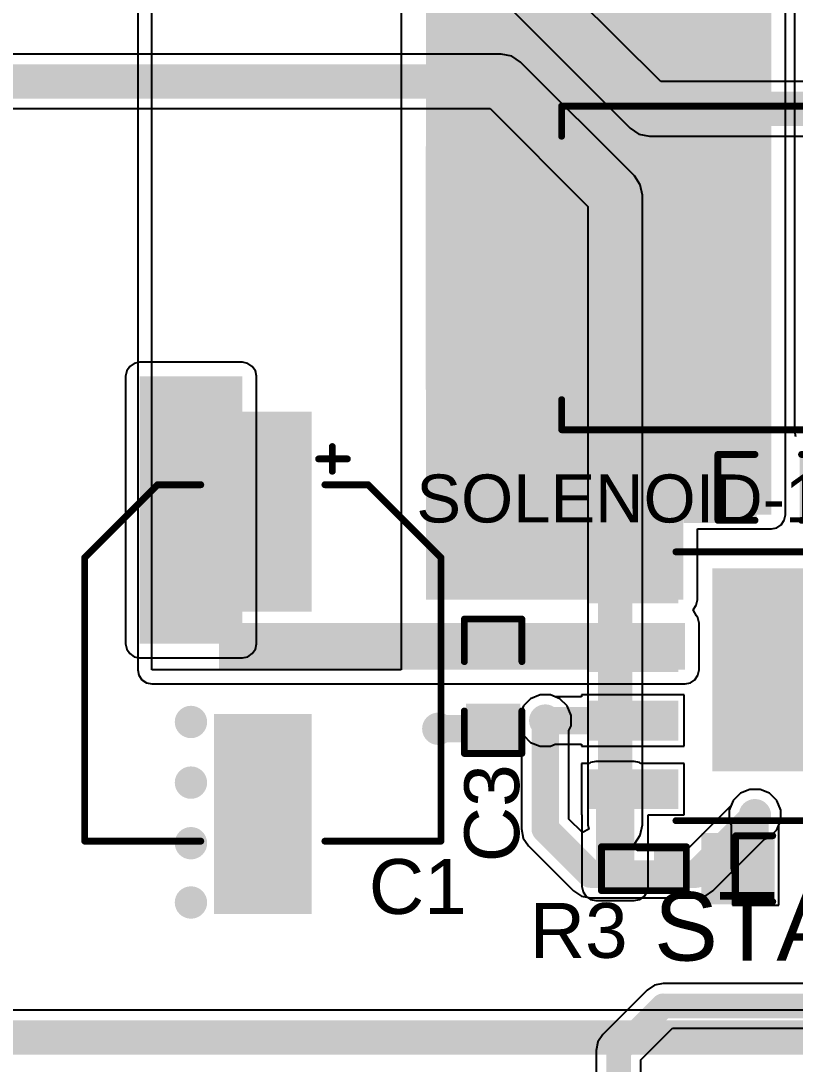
# Model space of a CAD drawing. Header units: millimetres. Extents: x 0.3 to 65.6, y 0.3 to 58.5.
# Drawn here: x 15.38 to 29.73, y 28.33 to 47.65 of the extents above; entities that cross this region are included whole.
import ezdxf

# ---------------------------------------------------------------- set-up
doc = ezdxf.new("R2010")
doc.units = ezdxf.units.MM
for name, color, linetype in [('BottomLayer', 5, 'Continuous'), ('BottomSolder', 6, 'Continuous'), ('TopLayer', 1, 'Continuous'), ('TopOverlay', 2, 'Continuous'), ('TopPaste', 8, 'Continuous'), ('TopSolder', 216, 'Continuous'), ('ViaHoleLayer', 16, 'Continuous')]:
    doc.layers.add(name, color=color, linetype=linetype)
doc.styles.add('Arial', font='', dxfattribs={"height": 0.2})
doc.styles.get('Arial').set_extended_font_data('Arial')

# ---------------------------------------------------------------- blocks, each defined once
blk = doc.blocks.new('8_SO_P____P___7')
at = {"layer": 'TopLayer'}
for points in [[(-3.475, 2.205), (-1.925, 2.205), (-1.925, 1.605), (-3.475, 1.605)], [(1.925, 2.205), (3.475, 2.205), (3.475, 1.605), (1.925, 1.605)], [(-1.144, 1.144), (1.144, 1.144), (1.144, -1.144), (-1.144, -1.144)], [(-3.475, 0.935), (-1.925, 0.935), (-1.925, 0.335), (-3.475, 0.335)], [(1.925, 0.935), (3.475, 0.935), (3.475, 0.335), (1.925, 0.335)], [(-3.475, -0.335), (-1.925, -0.335), (-1.925, -0.935), (-3.475, -0.935)], [(1.925, -0.335), (3.475, -0.335), (3.475, -0.935), (1.925, -0.935)], [(-3.475, -1.605), (-1.925, -1.605), (-1.925, -2.205), (-3.475, -2.205)], [(1.925, -1.605), (3.475, -1.605), (3.475, -2.205), (1.925, -2.205)]]:
    blk.add_hatch(color=1, dxfattribs=at).paths.add_polyline_path(points)
at = {"layer": 'TopPaste'}
for points in [[(-3.475, 2.205), (-1.925, 2.205), (-1.925, 1.605), (-3.475, 1.605)], [(1.925, 2.205), (3.475, 2.205), (3.475, 1.605), (1.925, 1.605)], [(-1.144, 1.144), (1.144, 1.144), (1.144, -1.144), (-1.144, -1.144)], [(-3.475, 0.935), (-1.925, 0.935), (-1.925, 0.335), (-3.475, 0.335)], [(1.925, 0.935), (3.475, 0.935), (3.475, 0.335), (1.925, 0.335)], [(-3.475, -0.335), (-1.925, -0.335), (-1.925, -0.935), (-3.475, -0.935)], [(1.925, -0.335), (3.475, -0.335), (3.475, -0.935), (1.925, -0.935)], [(-3.475, -1.605), (-1.925, -1.605), (-1.925, -2.205), (-3.475, -2.205)], [(1.925, -1.605), (3.475, -1.605), (3.475, -2.205), (1.925, -2.205)]]:
    blk.add_hatch(color=8, dxfattribs=at).paths.add_polyline_path(points)
at = {"layer": 'TopSolder'}
for points in [[(-3.545, 2.275), (-1.855, 2.275), (-1.855, 1.535), (-3.545, 1.535)], [(1.855, 2.275), (3.545, 2.275), (3.545, 1.535), (1.855, 1.535)], [(-1.214, 1.214), (1.214, 1.214), (1.214, -1.214), (-1.214, -1.214)], [(-3.545, 1.005), (-1.855, 1.005), (-1.855, 0.265), (-3.545, 0.265)], [(1.855, 1.005), (3.545, 1.005), (3.545, 0.265), (1.855, 0.265)], [(-3.545, -0.265), (-1.855, -0.265), (-1.855, -1.005), (-3.545, -1.005)], [(1.855, -0.265), (3.545, -0.265), (3.545, -1.005), (1.855, -1.005)], [(-3.545, -1.535), (-1.855, -1.535), (-1.855, -2.275), (-3.545, -2.275)], [(1.855, -1.535), (3.545, -1.535), (3.545, -2.275), (1.855, -2.275)]]:
    blk.add_hatch(color=216, dxfattribs=at).paths.add_polyline_path(points)
at = {"layer": 'TopOverlay', "const_width": 0.127}
for points in [[(1.902, 2.489), (-1.603, 2.489)], [(-3.636, 1.918), (-3.763, 2.045)], [(-3.763, 2.045), (-3.763, 1.791)], [(-3.636, 1.918), (-3.763, 1.791)], [(1.902, -2.489), (-1.603, -2.489)]]:
    blk.add_lwpolyline(points, dxfattribs=at)
at = {"layer": 'TopOverlay', "const_width": 0.0635}
for points in [[(-1.635, 2.489, 1), (-1.571, 2.489, 1)], [(1.87, 2.489, 1), (1.934, 2.489, 1)], [(-3.795, 2.045, 1), (-3.732, 2.045, 1)], [(-3.795, 2.045, 1), (-3.732, 2.045, 1)], [(-3.668, 1.918, 1), (-3.605, 1.918, 1)], [(-3.668, 1.918, 1), (-3.605, 1.918, 1)], [(-3.795, 1.791, 1), (-3.732, 1.791, 1)], [(-3.795, 1.791, 1), (-3.732, 1.791, 1)], [(-1.635, -2.489, 1), (-1.571, -2.489, 1)], [(1.87, -2.489, 1), (1.934, -2.489, 1)]]:
    blk.add_lwpolyline(points, format="xyb", close=True, dxfattribs=at)
blk = doc.blocks.new('R___0402_25')
at = {"layer": 'TopLayer'}
for points in [[(-0.699, -0.318), (-0.699, 0.318), (-0.241, 0.318), (-0.241, -0.318)], [(0.241, -0.318), (0.241, 0.318), (0.699, 0.318), (0.699, -0.318)]]:
    blk.add_hatch(color=1, dxfattribs=at).paths.add_polyline_path(points)
at = {"layer": 'TopPaste'}
for points in [[(-0.699, -0.318), (-0.699, 0.318), (-0.241, 0.318), (-0.241, -0.318)], [(0.241, -0.318), (0.241, 0.318), (0.699, 0.318), (0.699, -0.318)]]:
    blk.add_hatch(color=8, dxfattribs=at).paths.add_polyline_path(points)
at = {"layer": 'TopSolder'}
for points in [[(-0.754, -0.373), (-0.754, 0.373), (-0.186, 0.373), (-0.186, -0.373)], [(0.186, -0.373), (0.186, 0.373), (0.754, 0.373), (0.754, -0.373)]]:
    blk.add_hatch(color=216, dxfattribs=at).paths.add_polyline_path(points)
at = {"layer": 'TopOverlay'}
for points, const_width in [([(-0.787, 0.406), (-0.787, -0.406)], 0.127), ([(0.787, 0.406), (-0.787, 0.406)], 0.127), ([(0.787, 0.406), (0.787, -0.406)], 0.127), ([(0.787, -0.406), (-0.787, -0.406)], 0.127), ([(0.813, -0.432), (-0.813, -0.432)], 0.00323)]:
    blk.add_lwpolyline(points, dxfattribs=dict(at, const_width=const_width))
for points, const_width in [([(-0.819, 0.406, 1), (-0.756, 0.406, 1)], 0.0635), ([(-0.819, 0.406, 1), (-0.756, 0.406, 1)], 0.0635), ([(0.756, 0.406, 1), (0.819, 0.406, 1)], 0.0635), ([(0.756, 0.406, 1), (0.819, 0.406, 1)], 0.0635), ([(-0.819, -0.406, 1), (-0.756, -0.406, 1)], 0.0635), ([(-0.819, -0.406, 1), (-0.756, -0.406, 1)], 0.0635), ([(0.756, -0.406, 1), (0.819, -0.406, 1)], 0.0635), ([(0.756, -0.406, 1), (0.819, -0.406, 1)], 0.0635), ([(-0.814, -0.432, 1), (-0.812, -0.432, 1)], 0.00161), ([(0.812, -0.432, 1), (0.814, -0.432, 1)], 0.00161)]:
    blk.add_lwpolyline(points, format="xyb", close=True, dxfattribs=dict(at, const_width=const_width))
blk = doc.blocks.new('LED_0603_33')
at = {"layer": 'TopLayer'}
for points in [[(-1, 0.5), (-0.5, 0.5), (-0.5, -0.5), (-1, -0.5)], [(0.5, 0.5), (1, 0.5), (1, -0.5), (0.5, -0.5)]]:
    blk.add_hatch(color=1, dxfattribs=at).paths.add_polyline_path(points)
at = {"layer": 'TopOverlay'}
blk.add_hatch(color=2, dxfattribs=at).paths.add_polyline_path([(1.118, -0.66), (1.753, -0.66), (1.753, 0.66), (1.118, 0.66)])
at = {"layer": 'TopPaste'}
for points in [[(-1, 0.5), (-0.5, 0.5), (-0.5, -0.5), (-1, -0.5)], [(0.5, 0.5), (1, 0.5), (1, -0.5), (0.5, -0.5)]]:
    blk.add_hatch(color=8, dxfattribs=at).paths.add_polyline_path(points)
at = {"layer": 'TopSolder'}
for points in [[(-1.102, 0.602), (-0.398, 0.602), (-0.398, -0.602), (-1.102, -0.602)], [(0.398, 0.602), (1.102, 0.602), (1.102, -0.602), (0.398, -0.602)]]:
    blk.add_hatch(color=216, dxfattribs=at).paths.add_polyline_path(points)
at = {"layer": 'TopOverlay', "const_width": 0.127}
for points in [[(-1.118, 0.61), (-1.118, -0.61)], [(-0.432, 0.61), (-1.118, 0.61)], [(1.118, 0.61), (0.432, 0.61)], [(1.118, 0.61), (1.118, -0.61)], [(-0.432, -0.61), (-1.118, -0.61)], [(1.118, -0.61), (0.432, -0.61)]]:
    blk.add_lwpolyline(points, dxfattribs=at)
at = {"layer": 'TopOverlay', "const_width": 0.0635}
for points in [[(-1.149, 0.61, 1), (-1.086, 0.61, 1)], [(-1.149, 0.61, 1), (-1.086, 0.61, 1)], [(-0.464, 0.61, 1), (-0.4, 0.61, 1)], [(0.4, 0.61, 1), (0.464, 0.61, 1)], [(1.086, 0.61, 1), (1.149, 0.61, 1)], [(1.086, 0.61, 1), (1.149, 0.61, 1)], [(-1.149, -0.61, 1), (-1.086, -0.61, 1)], [(-1.149, -0.61, 1), (-1.086, -0.61, 1)], [(-0.464, -0.61, 1), (-0.4, -0.61, 1)], [(0.4, -0.61, 1), (0.464, -0.61, 1)], [(1.086, -0.61, 1), (1.149, -0.61, 1)], [(1.086, -0.61, 1), (1.149, -0.61, 1)]]:
    blk.add_lwpolyline(points, format="xyb", close=True, dxfattribs=at)
blk = doc.blocks.new('LED_0603_35')
at = {"layer": 'TopLayer'}
for points in [[(-1, 0.5), (-0.5, 0.5), (-0.5, -0.5), (-1, -0.5)], [(0.5, 0.5), (1, 0.5), (1, -0.5), (0.5, -0.5)]]:
    blk.add_hatch(color=1, dxfattribs=at).paths.add_polyline_path(points)
at = {"layer": 'TopOverlay'}
blk.add_hatch(color=2, dxfattribs=at).paths.add_polyline_path([(1.118, -0.66), (1.753, -0.66), (1.753, 0.66), (1.118, 0.66)])
at = {"layer": 'TopPaste'}
for points in [[(-1, 0.5), (-0.5, 0.5), (-0.5, -0.5), (-1, -0.5)], [(0.5, 0.5), (1, 0.5), (1, -0.5), (0.5, -0.5)]]:
    blk.add_hatch(color=8, dxfattribs=at).paths.add_polyline_path(points)
at = {"layer": 'TopSolder'}
for points in [[(-1.102, 0.602), (-0.398, 0.602), (-0.398, -0.602), (-1.102, -0.602)], [(0.398, 0.602), (1.102, 0.602), (1.102, -0.602), (0.398, -0.602)]]:
    blk.add_hatch(color=216, dxfattribs=at).paths.add_polyline_path(points)
at = {"layer": 'TopOverlay', "const_width": 0.127}
for points in [[(-0.432, 0.61), (-1.118, 0.61)], [(-1.118, 0.61), (-1.118, -0.61)], [(1.118, 0.61), (0.432, 0.61)], [(1.118, 0.61), (1.118, -0.61)], [(-0.432, -0.61), (-1.118, -0.61)], [(1.118, -0.61), (0.432, -0.61)]]:
    blk.add_lwpolyline(points, dxfattribs=at)
at = {"layer": 'TopOverlay', "const_width": 0.0635}
for points in [[(-1.149, 0.61, 1), (-1.086, 0.61, 1)], [(-1.149, 0.61, 1), (-1.086, 0.61, 1)], [(-0.464, 0.61, 1), (-0.4, 0.61, 1)], [(0.4, 0.61, 1), (0.464, 0.61, 1)], [(1.086, 0.61, 1), (1.149, 0.61, 1)], [(1.086, 0.61, 1), (1.149, 0.61, 1)], [(-1.149, -0.61, 1), (-1.086, -0.61, 1)], [(-1.149, -0.61, 1), (-1.086, -0.61, 1)], [(-0.464, -0.61, 1), (-0.4, -0.61, 1)], [(0.4, -0.61, 1), (0.464, -0.61, 1)], [(1.086, -0.61, 1), (1.149, -0.61, 1)], [(1.086, -0.61, 1), (1.149, -0.61, 1)]]:
    blk.add_lwpolyline(points, format="xyb", close=True, dxfattribs=at)
blk = doc.blocks.new('SMC_47')
at = {"layer": 'TopLayer'}
for points in [[(-6, 2.15), (-1.9, 2.15), (-1.9, -2.15), (-6, -2.15)], [(1.9, 2.15), (6, 2.15), (6, -2.15), (1.9, -2.15)]]:
    blk.add_hatch(color=1, dxfattribs=at).paths.add_polyline_path(points)
at = {"layer": 'TopOverlay'}
for points in [[(-7.239, 2.235), (-3.556, 2.235), (-3.556, 3.048), (-7.239, 3.048)], [(-7.239, -2.261), (-6.096, -2.261), (-6.096, 2.26), (-7.239, 2.26)], [(-7.239, -3.048), (-3.556, -3.048), (-3.556, -2.236), (-7.239, -2.236)]]:
    blk.add_hatch(color=2, dxfattribs=at).paths.add_polyline_path(points)
at = {"layer": 'TopPaste'}
for points in [[(-6, 2.15), (-1.9, 2.15), (-1.9, -2.15), (-6, -2.15)], [(1.9, 2.15), (6, 2.15), (6, -2.15), (1.9, -2.15)]]:
    blk.add_hatch(color=8, dxfattribs=at).paths.add_polyline_path(points)
at = {"layer": 'TopSolder'}
for points in [[(-6.102, 2.252), (-1.798, 2.252), (-1.798, -2.252), (-6.102, -2.252)], [(1.798, 2.252), (6.102, 2.252), (6.102, -2.252), (1.798, -2.252)]]:
    blk.add_hatch(color=216, dxfattribs=at).paths.add_polyline_path(points)
at = {"layer": 'TopOverlay', "const_width": 0.127}
for points in [[(3.581, 2.997), (-3.556, 2.997)], [(-3.556, 2.997), (-3.556, 2.438)], [(3.581, 2.997), (3.581, 2.438)], [(-3.556, -2.438), (-3.556, -2.997)], [(3.581, -2.438), (3.581, -2.997)], [(3.581, -2.997), (-3.556, -2.997)]]:
    blk.add_lwpolyline(points, dxfattribs=at)
at = {"layer": 'TopOverlay', "const_width": 0.0635}
for points in [[(-3.588, 2.997, 1), (-3.524, 2.997, 1)], [(-3.588, 2.997, 1), (-3.524, 2.997, 1)], [(3.55, 2.997, 1), (3.613, 2.997, 1)], [(3.55, 2.997, 1), (3.613, 2.997, 1)], [(-3.588, 2.438, 1), (-3.524, 2.438, 1)], [(3.55, 2.438, 1), (3.613, 2.438, 1)], [(-3.588, -2.438, 1), (-3.524, -2.438, 1)], [(3.55, -2.438, 1), (3.613, -2.438, 1)], [(-3.588, -2.997, 1), (-3.524, -2.997, 1)], [(-3.588, -2.997, 1), (-3.524, -2.997, 1)], [(3.55, -2.997, 1), (3.613, -2.997, 1)], [(3.55, -2.997, 1), (3.613, -2.997, 1)]]:
    blk.add_lwpolyline(points, format="xyb", close=True, dxfattribs=at)
blk = doc.blocks.new('C___0603_59')
at = {"layer": 'TopLayer'}
for points in [[(-0.381, 0.445), (-0.381, -0.445), (-1.143, -0.445), (-1.143, 0.445)], [(1.143, 0.445), (1.143, -0.445), (0.381, -0.445), (0.381, 0.445)]]:
    blk.add_hatch(color=1, dxfattribs=at).paths.add_polyline_path(points)
at = {"layer": 'TopPaste'}
for points in [[(-0.381, 0.445), (-0.381, -0.445), (-1.143, -0.445), (-1.143, 0.445)], [(1.143, 0.445), (1.143, -0.445), (0.381, -0.445), (0.381, 0.445)]]:
    blk.add_hatch(color=8, dxfattribs=at).paths.add_polyline_path(points)
at = {"layer": 'TopSolder'}
for points in [[(-0.321, 0.504), (-0.321, -0.504), (-1.203, -0.504), (-1.203, 0.504)], [(1.203, 0.504), (1.203, -0.504), (0.321, -0.504), (0.321, 0.504)]]:
    blk.add_hatch(color=216, dxfattribs=at).paths.add_polyline_path(points)
at = {"layer": 'TopOverlay', "const_width": 0.127}
for points in [[(-1.245, 0.533), (-1.245, -0.533)], [(-1.245, 0.533), (-0.457, 0.533)], [(0.457, 0.533), (1.245, 0.533)], [(1.245, 0.533), (1.245, -0.533)], [(-1.245, -0.533), (-0.457, -0.533)], [(0.457, -0.533), (1.245, -0.533)]]:
    blk.add_lwpolyline(points, dxfattribs=at)
at = {"layer": 'TopOverlay', "const_width": 0.0635}
for points in [[(-1.276, 0.533, 1), (-1.213, 0.533, 1)], [(-1.276, 0.533, 1), (-1.213, 0.533, 1)], [(-0.489, 0.533, 1), (-0.425, 0.533, 1)], [(0.425, 0.533, 1), (0.489, 0.533, 1)], [(1.213, 0.533, 1), (1.276, 0.533, 1)], [(1.213, 0.533, 1), (1.276, 0.533, 1)], [(-1.276, -0.533, 1), (-1.213, -0.533, 1)], [(-1.276, -0.533, 1), (-1.213, -0.533, 1)], [(-0.489, -0.533, 1), (-0.425, -0.533, 1)], [(0.425, -0.533, 1), (0.489, -0.533, 1)], [(1.213, -0.533, 1), (1.276, -0.533, 1)], [(1.213, -0.533, 1), (1.276, -0.533, 1)]]:
    blk.add_lwpolyline(points, format="xyb", close=True, dxfattribs=at)
blk = doc.blocks.new('50SVPF10M_61')
at = {"layer": 'TopLayer'}
for points in [[(-4.55, 0.8), (-1.05, 0.8), (-1.05, -0.8), (-4.55, -0.8)], [(1.05, 0.8), (4.55, 0.8), (4.55, -0.8), (1.05, -0.8)]]:
    blk.add_hatch(color=1, dxfattribs=at).paths.add_polyline_path(points)
at = {"layer": 'TopPaste'}
for points in [[(-4.55, 0.8), (-1.05, 0.8), (-1.05, -0.8), (-4.55, -0.8)], [(1.05, 0.8), (4.55, 0.8), (4.55, -0.8), (1.05, -0.8)]]:
    blk.add_hatch(color=8, dxfattribs=at).paths.add_polyline_path(points)
at = {"layer": 'TopSolder'}
for points in [[(-4.652, 0.902), (-0.948, 0.902), (-0.948, -0.902), (-4.652, -0.902)], [(0.948, 0.902), (4.652, 0.902), (4.652, -0.902), (0.948, -0.902)]]:
    blk.add_hatch(color=216, dxfattribs=at).paths.add_polyline_path(points)
at = {"layer": 'TopOverlay', "const_width": 0.127}
for points in [[(-3.3, 1.95), (-1.95, 3.3)], [(3.3, 3.3), (-1.95, 3.3)], [(3.3, 1.15), (3.3, 3.3)], [(-3.3, 1.15), (-3.3, 1.95)], [(-3.779, 1.033), (-3.779, 1.567)], [(-3.55, 1.287), (-4.007, 1.287)], [(-3.3, -1.95), (-3.3, -1.15)], [(3.3, -3.3), (3.3, -1.15)], [(-1.95, -3.3), (-3.3, -1.95)], [(3.3, -3.3), (-1.95, -3.3)]]:
    blk.add_lwpolyline(points, dxfattribs=at)
at = {"layer": 'TopOverlay', "const_width": 0.0635}
for points in [[(-1.982, 3.3, 1), (-1.918, 3.3, 1)], [(-1.982, 3.3, 1), (-1.918, 3.3, 1)], [(3.268, 3.3, 1), (3.332, 3.3, 1)], [(3.268, 3.3, 1), (3.332, 3.3, 1)], [(-3.332, 1.95, 1), (-3.268, 1.95, 1)], [(-3.332, 1.95, 1), (-3.268, 1.95, 1)], [(-3.81, 1.567, 1), (-3.747, 1.567, 1)], [(-4.039, 1.287, 1), (-3.975, 1.287, 1)], [(-3.582, 1.287, 1), (-3.518, 1.287, 1)], [(-3.332, 1.15, 1), (-3.268, 1.15, 1)], [(3.268, 1.15, 1), (3.332, 1.15, 1)], [(-3.81, 1.033, 1), (-3.747, 1.033, 1)], [(-3.332, -1.15, 1), (-3.268, -1.15, 1)], [(3.268, -1.15, 1), (3.332, -1.15, 1)], [(-3.332, -1.95, 1), (-3.268, -1.95, 1)], [(-3.332, -1.95, 1), (-3.268, -1.95, 1)], [(-1.982, -3.3, 1), (-1.918, -3.3, 1)], [(-1.982, -3.3, 1), (-1.918, -3.3, 1)], [(3.268, -3.3, 1), (3.332, -3.3, 1)], [(3.268, -3.3, 1), (3.332, -3.3, 1)]]:
    blk.add_lwpolyline(points, format="xyb", close=True, dxfattribs=at)

msp = doc.modelspace()

# ---------------------------------------------------------------- hatches: boundary and pattern name
at = {"layer": 'BottomLayer'}
msp.add_hatch(color=5, dxfattribs=at).paths.add_polyline_path([(19.484, 36.118), (19.484, 41.071), (17.579, 41.071), (17.579, 36.118)])
h = msp.add_hatch(color=5, dxfattribs=at)
edge = h.paths.add_edge_path()
edge.add_arc((18.531, 40.27), 0.3, 0, 360)
h = msp.add_hatch(color=5, dxfattribs=at)
edge = h.paths.add_edge_path()
edge.add_arc((18.531, 39.147), 0.3, 0, 360)
h = msp.add_hatch(color=5, dxfattribs=at)
edge = h.paths.add_edge_path()
edge.add_arc((18.531, 38.025), 0.3, 0, 360)
h = msp.add_hatch(color=5, dxfattribs=at)
edge = h.paths.add_edge_path()
edge.add_arc((18.531, 36.927), 0.3, 0, 360)
h = msp.add_hatch(color=5, dxfattribs=at)
edge = h.paths.add_edge_path()
edge.add_arc((28.753, 36.398), 0.3, 0, 360)
h = msp.add_hatch(color=5, dxfattribs=at)
edge = h.paths.add_edge_path()
edge.add_arc((29.419, 35.331), 0.3, 0, 360)
h = msp.add_hatch(color=5, dxfattribs=at)
edge = h.paths.add_edge_path()
edge.add_arc((18.531, 34.67), 0.3, 0, 360)
h = msp.add_hatch(color=5, dxfattribs=at)
edge = h.paths.add_edge_path()
edge.add_arc((25.095, 34.696), 0.3, 0, 360)
h = msp.add_hatch(color=5, dxfattribs=at)
edge = h.paths.add_edge_path()
edge.add_arc((23.114, 34.544), 0.3, 0, 360)
h = msp.add_hatch(color=5, dxfattribs=at)
edge = h.paths.add_edge_path()
edge.add_arc((28.753, 34.265), 0.3, 0, 360)
h = msp.add_hatch(color=5, dxfattribs=at)
edge = h.paths.add_edge_path()
edge.add_arc((18.531, 33.547), 0.3, 0, 360)
h = msp.add_hatch(color=5, dxfattribs=at)
edge = h.paths.add_edge_path()
edge.add_arc((28.981, 32.944), 0.3, 0, 360)
h = msp.add_hatch(color=5, dxfattribs=at)
edge = h.paths.add_edge_path()
edge.add_arc((26.391, 32.766), 0.3, 0, 360)
h = msp.add_hatch(color=5, dxfattribs=at)
edge = h.paths.add_edge_path()
edge.add_arc((18.531, 32.425), 0.3, 0, 360)
h = msp.add_hatch(color=5, dxfattribs=at)
edge = h.paths.add_edge_path()
edge.add_arc((18.531, 31.327), 0.3, 0, 360)
at = {"layer": 'BottomSolder'}
h = msp.add_hatch(color=6, dxfattribs=at)
edge = h.paths.add_edge_path()
edge.add_arc((18.531, 40.27), 0.15, 0, 360)
h = msp.add_hatch(color=6, dxfattribs=at)
edge = h.paths.add_edge_path()
edge.add_arc((18.531, 39.147), 0.15, 0, 360)
h = msp.add_hatch(color=6, dxfattribs=at)
edge = h.paths.add_edge_path()
edge.add_arc((18.531, 38.025), 0.15, 0, 360)
h = msp.add_hatch(color=6, dxfattribs=at)
edge = h.paths.add_edge_path()
edge.add_arc((18.531, 36.927), 0.15, 0, 360)
h = msp.add_hatch(color=6, dxfattribs=at)
edge = h.paths.add_edge_path()
edge.add_arc((28.753, 36.398), 0.15, 0, 360)
h = msp.add_hatch(color=6, dxfattribs=at)
edge = h.paths.add_edge_path()
edge.add_arc((29.419, 35.331), 0.15, 0, 360)
h = msp.add_hatch(color=6, dxfattribs=at)
edge = h.paths.add_edge_path()
edge.add_arc((18.531, 34.67), 0.15, 0, 360)
h = msp.add_hatch(color=6, dxfattribs=at)
edge = h.paths.add_edge_path()
edge.add_arc((25.095, 34.696), 0.15, 0, 360)
h = msp.add_hatch(color=6, dxfattribs=at)
edge = h.paths.add_edge_path()
edge.add_arc((23.114, 34.544), 0.15, 0, 360)
h = msp.add_hatch(color=6, dxfattribs=at)
edge = h.paths.add_edge_path()
edge.add_arc((28.753, 34.265), 0.15, 0, 360)
h = msp.add_hatch(color=6, dxfattribs=at)
edge = h.paths.add_edge_path()
edge.add_arc((18.531, 33.547), 0.15, 0, 360)
h = msp.add_hatch(color=6, dxfattribs=at)
edge = h.paths.add_edge_path()
edge.add_arc((28.981, 32.944), 0.15, 0, 360)
h = msp.add_hatch(color=6, dxfattribs=at)
edge = h.paths.add_edge_path()
edge.add_arc((26.391, 32.766), 0.15, 0, 360)
h = msp.add_hatch(color=6, dxfattribs=at)
edge = h.paths.add_edge_path()
edge.add_arc((18.531, 32.425), 0.15, 0, 360)
h = msp.add_hatch(color=6, dxfattribs=at)
edge = h.paths.add_edge_path()
edge.add_arc((18.531, 31.327), 0.15, 0, 360)
at = {"layer": 'TopLayer'}
for points in [[(22.885, 54.915), (22.885, 38.506), (29.286, 38.506), (29.286, 54.915)], [(27.655, 38.837), (22.885, 38.837), (22.885, 36.932), (27.655, 36.932)], [(28.194, 33.757), (30.683, 33.757), (30.683, 37.516), (28.194, 37.516)], [(19.05, 35.636), (27.686, 35.636), (27.686, 36.5), (19.05, 36.5)], [(26.746, 33.68), (26.035, 33.68), (26.035, 31.623), (26.746, 31.623)]]:
    msp.add_hatch(color=1, dxfattribs=at).paths.add_polyline_path(points)
h = msp.add_hatch(color=1, dxfattribs=at)
edge = h.paths.add_edge_path()
edge.add_arc((18.531, 40.27), 0.3, 0, 360)
h = msp.add_hatch(color=1, dxfattribs=at)
edge = h.paths.add_edge_path()
edge.add_arc((18.531, 39.147), 0.3, 0, 360)
h = msp.add_hatch(color=1, dxfattribs=at)
edge = h.paths.add_edge_path()
edge.add_arc((18.531, 38.025), 0.3, 0, 360)
h = msp.add_hatch(color=1, dxfattribs=at)
edge = h.paths.add_edge_path()
edge.add_arc((18.531, 36.927), 0.3, 0, 360)
h = msp.add_hatch(color=1, dxfattribs=at)
edge = h.paths.add_edge_path()
edge.add_arc((28.753, 36.398), 0.3, 0, 360)
h = msp.add_hatch(color=1, dxfattribs=at)
edge = h.paths.add_edge_path()
edge.add_arc((29.419, 35.331), 0.3, 0, 360)
h = msp.add_hatch(color=1, dxfattribs=at)
edge = h.paths.add_edge_path()
edge.add_arc((18.531, 34.67), 0.3, 0, 360)
h = msp.add_hatch(color=1, dxfattribs=at)
edge = h.paths.add_edge_path()
edge.add_arc((25.095, 34.696), 0.3, 0, 360)
h = msp.add_hatch(color=1, dxfattribs=at)
edge = h.paths.add_edge_path()
edge.add_arc((23.114, 34.544), 0.3, 0, 360)
h = msp.add_hatch(color=1, dxfattribs=at)
edge = h.paths.add_edge_path()
edge.add_arc((28.753, 34.265), 0.3, 0, 360)
h = msp.add_hatch(color=1, dxfattribs=at)
edge = h.paths.add_edge_path()
edge.add_arc((18.531, 33.547), 0.3, 0, 360)
h = msp.add_hatch(color=1, dxfattribs=at)
edge = h.paths.add_edge_path()
edge.add_arc((28.981, 32.944), 0.3, 0, 360)
h = msp.add_hatch(color=1, dxfattribs=at)
edge = h.paths.add_edge_path()
edge.add_arc((26.391, 32.766), 0.3, 0, 360)
h = msp.add_hatch(color=1, dxfattribs=at)
edge = h.paths.add_edge_path()
edge.add_arc((18.531, 32.425), 0.3, 0, 360)
h = msp.add_hatch(color=1, dxfattribs=at)
edge = h.paths.add_edge_path()
edge.add_arc((18.531, 31.327), 0.3, 0, 360)
at = {"layer": 'TopSolder'}
h = msp.add_hatch(color=216, dxfattribs=at)
edge = h.paths.add_edge_path()
edge.add_arc((18.531, 40.27), 0.15, 0, 360)
h = msp.add_hatch(color=216, dxfattribs=at)
edge = h.paths.add_edge_path()
edge.add_arc((18.531, 39.147), 0.15, 0, 360)
h = msp.add_hatch(color=216, dxfattribs=at)
edge = h.paths.add_edge_path()
edge.add_arc((18.531, 38.025), 0.15, 0, 360)
h = msp.add_hatch(color=216, dxfattribs=at)
edge = h.paths.add_edge_path()
edge.add_arc((18.531, 36.927), 0.15, 0, 360)
h = msp.add_hatch(color=216, dxfattribs=at)
edge = h.paths.add_edge_path()
edge.add_arc((28.753, 36.398), 0.15, 0, 360)
h = msp.add_hatch(color=216, dxfattribs=at)
edge = h.paths.add_edge_path()
edge.add_arc((29.419, 35.331), 0.15, 0, 360)
h = msp.add_hatch(color=216, dxfattribs=at)
edge = h.paths.add_edge_path()
edge.add_arc((18.531, 34.67), 0.15, 0, 360)
h = msp.add_hatch(color=216, dxfattribs=at)
edge = h.paths.add_edge_path()
edge.add_arc((25.095, 34.696), 0.15, 0, 360)
h = msp.add_hatch(color=216, dxfattribs=at)
edge = h.paths.add_edge_path()
edge.add_arc((23.114, 34.544), 0.15, 0, 360)
h = msp.add_hatch(color=216, dxfattribs=at)
edge = h.paths.add_edge_path()
edge.add_arc((28.753, 34.265), 0.15, 0, 360)
h = msp.add_hatch(color=216, dxfattribs=at)
edge = h.paths.add_edge_path()
edge.add_arc((18.531, 33.547), 0.15, 0, 360)
h = msp.add_hatch(color=216, dxfattribs=at)
edge = h.paths.add_edge_path()
edge.add_arc((28.981, 32.944), 0.15, 0, 360)
h = msp.add_hatch(color=216, dxfattribs=at)
edge = h.paths.add_edge_path()
edge.add_arc((26.391, 32.766), 0.15, 0, 360)
h = msp.add_hatch(color=216, dxfattribs=at)
edge = h.paths.add_edge_path()
edge.add_arc((18.531, 32.425), 0.15, 0, 360)
h = msp.add_hatch(color=216, dxfattribs=at)
edge = h.paths.add_edge_path()
edge.add_arc((18.531, 31.327), 0.15, 0, 360)
at = {"layer": 'ViaHoleLayer'}
h = msp.add_hatch(color=16, dxfattribs=at)
edge = h.paths.add_edge_path()
edge.add_arc((18.531, 40.27), 0.15, 0, 360)
h = msp.add_hatch(color=16, dxfattribs=at)
edge = h.paths.add_edge_path()
edge.add_arc((18.531, 39.147), 0.15, 0, 360)
h = msp.add_hatch(color=16, dxfattribs=at)
edge = h.paths.add_edge_path()
edge.add_arc((18.531, 38.025), 0.15, 0, 360)
h = msp.add_hatch(color=16, dxfattribs=at)
edge = h.paths.add_edge_path()
edge.add_arc((18.531, 36.927), 0.15, 0, 360)
h = msp.add_hatch(color=16, dxfattribs=at)
edge = h.paths.add_edge_path()
edge.add_arc((28.753, 36.398), 0.15, 0, 360)
h = msp.add_hatch(color=16, dxfattribs=at)
edge = h.paths.add_edge_path()
edge.add_arc((29.419, 35.331), 0.15, 0, 360)
h = msp.add_hatch(color=16, dxfattribs=at)
edge = h.paths.add_edge_path()
edge.add_arc((18.531, 34.67), 0.15, 0, 360)
h = msp.add_hatch(color=16, dxfattribs=at)
edge = h.paths.add_edge_path()
edge.add_arc((25.095, 34.696), 0.15, 0, 360)
h = msp.add_hatch(color=16, dxfattribs=at)
edge = h.paths.add_edge_path()
edge.add_arc((23.114, 34.544), 0.15, 0, 360)
h = msp.add_hatch(color=16, dxfattribs=at)
edge = h.paths.add_edge_path()
edge.add_arc((28.753, 34.265), 0.15, 0, 360)
h = msp.add_hatch(color=16, dxfattribs=at)
edge = h.paths.add_edge_path()
edge.add_arc((18.531, 33.547), 0.15, 0, 360)
h = msp.add_hatch(color=16, dxfattribs=at)
edge = h.paths.add_edge_path()
edge.add_arc((28.981, 32.944), 0.15, 0, 360)
h = msp.add_hatch(color=16, dxfattribs=at)
edge = h.paths.add_edge_path()
edge.add_arc((26.391, 32.766), 0.15, 0, 360)
h = msp.add_hatch(color=16, dxfattribs=at)
edge = h.paths.add_edge_path()
edge.add_arc((18.531, 32.425), 0.15, 0, 360)
h = msp.add_hatch(color=16, dxfattribs=at)
edge = h.paths.add_edge_path()
edge.add_arc((18.531, 31.327), 0.15, 0, 360)

# ---------------------------------------------------------------- linework, layer by layer
at = {"layer": 'BottomLayer'}
for p, q in [((27.235, 46.53), (24.589, 49.176)), ((24.022, 48.314), (26.669, 45.668)), ((24.282, 47.038), (3.902, 47.038)), ((24.476, 46.999), (24.282, 47.038)), ((24.639, 46.89), (24.476, 46.999)), ((26.748, 44.782), (24.639, 46.89)), ((43.663, 46.53), (27.235, 46.53)), ((3.902, 46.028), (24.073, 46.028)), ((24.073, 46.028), (25.886, 44.215)), ((26.669, 45.668), (26.832, 45.558)), ((26.832, 45.558), (27.026, 45.52)), ((27.026, 45.52), (43.453, 45.52)), ((26.857, 44.618), (26.748, 44.782)), ((26.896, 44.425), (26.857, 44.618)), ((26.896, 32.766), (26.896, 44.425)), ((25.886, 44.215), (25.886, 32.766)), ((17.34, 41.17), (17.32, 41.071)), ((17.396, 41.254), (17.34, 41.17)), ((17.48, 41.31), (17.396, 41.254)), ((17.579, 41.33), (17.48, 41.31)), ((19.484, 41.33), (17.579, 41.33)), ((19.584, 41.31), (19.484, 41.33)), ((19.668, 41.254), (19.584, 41.31)), ((19.724, 41.17), (19.668, 41.254)), ((19.743, 41.071), (19.724, 41.17)), ((17.32, 41.071), (17.32, 36.118)), ((19.743, 36.118), (19.743, 41.071)), ((17.32, 36.118), (17.34, 36.019)), ((17.34, 36.019), (17.396, 35.935)), ((19.668, 35.935), (19.724, 36.019)), ((19.724, 36.019), (19.743, 36.118)), ((17.396, 35.935), (17.48, 35.878)), ((17.48, 35.878), (17.579, 35.859)), ((17.579, 35.859), (19.484, 35.859)), ((19.484, 35.859), (19.584, 35.878)), ((19.584, 35.878), (19.668, 35.935)), ((25, 35.174), (24.825, 35.101)), ((25.19, 35.174), (25, 35.174)), ((25.366, 35.101), (25.19, 35.174)), ((24.825, 35.101), (24.69, 34.967)), ((25.5, 34.967), (25.366, 35.101)), ((24.69, 34.967), (24.617, 34.791)), ((24.617, 34.791), (24.617, 34.601)), ((25.573, 34.791), (25.5, 34.967)), ((25.573, 34.601), (25.573, 34.791)), ((24.617, 34.601), (24.655, 34.511)), ((25.535, 34.511), (25.573, 34.601)), ((24.655, 34.511), (24.655, 32.69)), ((25.535, 32.872), (25.535, 34.511)), ((28.711, 33.349), (28.576, 33.214)), ((28.886, 33.422), (28.711, 33.349)), ((29.076, 33.422), (28.886, 33.422)), ((29.252, 33.349), (29.076, 33.422)), ((29.386, 33.214), (29.252, 33.349)), ((28.539, 33.124), (27.707, 32.292)), ((28.576, 33.214), (28.539, 33.124)), ((29.459, 33.039), (29.386, 33.214)), ((29.459, 32.849), (29.459, 33.039)), ((25.785, 32.623), (25.535, 32.872)), ((29.386, 32.673), (29.459, 32.849)), ((24.655, 32.69), (24.688, 32.521)), ((25.902, 32.686), (25.785, 32.623)), ((25.886, 32.766), (25.902, 32.686)), ((26.857, 32.573), (26.896, 32.766)), ((29.252, 32.539), (29.386, 32.673)), ((24.688, 32.521), (24.784, 32.379)), ((26.754, 32.419), (26.857, 32.573)), ((28.201, 31.54), (29.161, 32.501)), ((29.161, 32.501), (29.252, 32.539)), ((24.784, 32.379), (25.622, 31.54)), ((26.766, 32.369), (26.754, 32.419)), ((26.801, 32.292), (26.766, 32.369)), ((27.707, 32.292), (26.801, 32.292)), ((25.622, 31.54), (25.765, 31.445)), ((28.058, 31.445), (28.201, 31.54)), ((25.765, 31.445), (25.933, 31.411)), ((25.933, 31.411), (27.889, 31.411)), ((27.889, 31.411), (28.058, 31.445)), ((51.333, 29.334), (8.693, 29.334))]:
    msp.add_line(p, q, dxfattribs=at)
for points, const_width in [([(24.232, 48.819), (27.026, 46.025)], 0.635), ([(2.774, 46.533), (24.282, 46.533)], 0.635), ([(24.282, 46.533), (26.391, 44.425)], 0.635), ([(27.026, 46.025), (43.663, 46.025)], 0.635), ([(26.391, 32.766), (26.391, 44.425)], 0.635), ([(25.095, 32.69), (25.095, 34.696)], 0.508), ([(27.889, 31.852), (28.981, 32.944)], 0.508), ([(25.095, 32.69), (25.933, 31.852)], 0.508), ([(25.933, 31.852), (27.889, 31.852)], 0.508), ([(8.484, 28.829), (51.333, 28.829)], 0.635)]:
    msp.add_lwpolyline(points, dxfattribs=dict(at, const_width=const_width))
for points, const_width in [([(24.124, 46.533, 1), (24.441, 46.533, 1)], 0.318), ([(24.124, 46.533, 1), (24.441, 46.533, 1)], 0.318), ([(26.867, 46.025, 1), (27.184, 46.025, 1)], 0.318), ([(26.867, 46.025, 1), (27.184, 46.025, 1)], 0.318), ([(26.232, 44.425, 1), (26.549, 44.425, 1)], 0.318), ([(26.232, 44.425, 1), (26.549, 44.425, 1)], 0.318), ([(24.968, 34.696, 1), (25.222, 34.696, 1)], 0.254), ([(26.232, 32.766, 1), (26.549, 32.766, 1)], 0.318), ([(28.854, 32.944, 1), (29.108, 32.944, 1)], 0.254), ([(24.968, 32.69, 1), (25.222, 32.69, 1)], 0.254), ([(24.968, 32.69, 1), (25.222, 32.69, 1)], 0.254), ([(25.806, 31.852, 1), (26.06, 31.852, 1)], 0.254), ([(25.806, 31.852, 1), (26.06, 31.852, 1)], 0.254), ([(27.762, 31.852, 1), (28.016, 31.852, 1)], 0.254), ([(27.762, 31.852, 1), (28.016, 31.852, 1)], 0.254)]:
    msp.add_lwpolyline(points, format="xyb", close=True, dxfattribs=dict(at, const_width=const_width))
at = {"layer": 'TopLayer'}
for p, q in [((17.805, 35.636), (17.805, 57.379)), ((17.546, 55.309), (17.546, 35.636)), ((22.428, 52.451), (22.428, 35.636)), ((29.545, 38.506), (29.545, 52.192)), ((29.713, 52.192), (29.713, 40.056)), ((29.713, 40.056), (29.733, 39.957)), ((29.525, 38.407), (29.545, 38.506)), ((29.286, 38.247), (29.385, 38.267)), ((29.385, 38.267), (29.469, 38.323)), ((29.469, 38.323), (29.525, 38.407)), ((27.914, 36.932), (27.914, 38.247)), ((27.914, 38.247), (29.286, 38.247)), ((27.894, 36.833), (27.914, 36.932)), ((27.838, 36.748), (27.894, 36.833)), ((27.9, 36.637), (27.838, 36.748)), ((27.925, 36.599), (27.9, 36.637)), ((27.945, 36.5), (27.925, 36.599)), ((27.945, 35.636), (27.945, 36.5)), ((17.546, 35.636), (17.566, 35.537)), ((22.428, 35.636), (17.805, 35.636)), ((27.925, 35.537), (27.945, 35.636)), ((17.566, 35.537), (17.622, 35.453)), ((17.622, 35.453), (17.706, 35.397)), ((17.706, 35.397), (17.805, 35.377)), ((17.805, 35.377), (27.686, 35.377)), ((27.686, 35.377), (27.785, 35.397)), ((27.785, 35.397), (27.869, 35.453)), ((27.869, 35.453), (27.925, 35.537)), ((25, 35.174), (24.825, 35.101)), ((25.19, 35.174), (25, 35.174)), ((25.281, 35.137), (25.19, 35.174)), ((27.672, 35.174), (25.766, 35.174)), ((25.766, 35.174), (25.766, 35.137)), ((27.672, 34.219), (27.672, 35.174)), ((24.825, 35.101), (24.69, 34.967)), ((25.766, 35.137), (25.281, 35.137)), ((24.69, 34.967), (24.617, 34.791)), ((24.617, 34.791), (24.617, 34.601)), ((24.617, 34.601), (24.69, 34.426)), ((24.69, 34.426), (24.825, 34.291)), ((24.825, 34.291), (25, 34.219)), ((25, 34.219), (25.19, 34.219)), ((25.19, 34.219), (25.281, 34.256)), ((25.281, 34.256), (25.766, 34.256)), ((25.766, 34.256), (25.766, 34.219)), ((25.766, 34.219), (27.672, 34.219)), ((25.913, 33.904), (25.766, 33.904)), ((25.766, 33.904), (25.766, 32.949)), ((25.936, 33.92), (25.913, 33.904)), ((26.035, 33.939), (25.936, 33.92)), ((26.746, 33.939), (26.035, 33.939)), ((26.845, 33.92), (26.746, 33.939)), ((26.868, 33.904), (26.845, 33.92)), ((27.672, 33.904), (26.868, 33.904)), ((27.672, 32.949), (27.672, 33.904)), ((28.711, 33.349), (28.576, 33.214)), ((28.886, 33.422), (28.711, 33.349)), ((29.076, 33.422), (28.886, 33.422)), ((29.252, 33.349), (29.076, 33.422)), ((29.386, 33.214), (29.252, 33.349)), ((28.576, 33.214), (28.504, 33.039)), ((28.504, 33.039), (28.504, 32.849)), ((29.459, 33.039), (29.386, 33.214)), ((29.459, 32.849), (29.459, 33.039)), ((25.766, 32.949), (25.776, 32.949)), ((25.776, 32.949), (25.776, 31.623)), ((27.005, 31.623), (27.005, 32.949)), ((27.005, 32.949), (27.672, 32.949)), ((28.504, 32.849), (28.541, 32.758)), ((29.422, 32.758), (29.459, 32.849)), ((28.541, 32.758), (28.541, 31.967)), ((29.422, 31.967), (29.422, 32.758)), ((28.541, 31.967), (28.566, 31.844)), ((29.421, 31.964), (29.422, 31.967)), ((29.421, 31.275), (29.421, 31.964)), ((28.566, 31.844), (28.566, 31.275)), ((25.776, 31.623), (25.796, 31.524)), ((25.796, 31.524), (25.852, 31.44)), ((26.929, 31.44), (26.985, 31.524)), ((26.985, 31.524), (27.005, 31.623)), ((25.852, 31.44), (25.936, 31.384)), ((25.936, 31.384), (26.035, 31.364)), ((26.035, 31.364), (26.746, 31.364)), ((26.746, 31.364), (26.845, 31.384)), ((26.845, 31.384), (26.929, 31.44)), ((28.566, 31.275), (29.421, 31.275)), ((27.121, 29.796), (26.987, 29.706)), ((27.28, 29.828), (27.121, 29.796)), ((31.502, 29.828), (27.28, 29.828)), ((26.987, 29.706), (26.161, 28.881)), ((26.868, 28.416), (27.451, 28.999)), ((27.451, 28.999), (31.674, 28.999)), ((26.161, 28.881), (26.071, 28.746)), ((26.071, 28.746), (26.04, 28.588)), ((26.04, 28.588), (26.04, 25.857)), ((26.868, 26.372), (26.868, 28.416))]:
    msp.add_line(p, q, dxfattribs=at)
for points, const_width in [([(25.031, 39.84), (25.031, 43.078)], 0.635), ([(25.031, 39.84), (25.832, 39.04)], 0.635), ([(25.832, 39.04), (28.425, 39.04)], 0.635), ([(23.114, 34.544), (24.105, 34.544)], 0.508), ([(24.105, 34.544), (24.13, 34.569)], 0.508), ([(25.095, 34.696), (26.544, 34.696)], 0.508), ([(28.981, 31.967), (28.981, 32.944)], 0.508), ([(26.454, 28.588), (27.28, 29.413)], 0.457), ([(27.28, 29.413), (31.674, 29.413)], 0.457), ([(26.454, 25.857), (26.454, 28.588)], 0.457)]:
    msp.add_lwpolyline(points, dxfattribs=dict(at, const_width=const_width))
for points, const_width in [([(24.873, 43.078, 1), (25.19, 43.078, 1)], 0.318), ([(24.873, 39.84, 1), (25.19, 39.84, 1)], 0.318), ([(24.873, 39.84, 1), (25.19, 39.84, 1)], 0.318), ([(25.673, 39.04, 1), (25.991, 39.04, 1)], 0.318), ([(25.673, 39.04, 1), (25.991, 39.04, 1)], 0.318), ([(28.266, 39.04, 1), (28.583, 39.04, 1)], 0.318), ([(22.987, 34.544, 1), (23.241, 34.544, 1)], 0.254), ([(23.978, 34.544, 1), (24.232, 34.544, 1)], 0.254), ([(23.978, 34.544, 1), (24.232, 34.544, 1)], 0.254), ([(24.003, 34.569, 1), (24.257, 34.569, 1)], 0.254), ([(24.968, 34.696, 1), (25.222, 34.696, 1)], 0.254), ([(26.417, 34.696, 1), (26.671, 34.696, 1)], 0.254), ([(28.854, 32.944, 1), (29.108, 32.944, 1)], 0.254), ([(28.854, 31.967, 1), (29.108, 31.967, 1)], 0.254), ([(27.165, 29.413, 1), (27.394, 29.413, 1)], 0.229), ([(27.165, 29.413, 1), (27.394, 29.413, 1)], 0.229), ([(26.34, 28.588, 1), (26.568, 28.588, 1)], 0.229), ([(26.34, 28.588, 1), (26.568, 28.588, 1)], 0.229)]:
    msp.add_lwpolyline(points, format="xyb", close=True, dxfattribs=dict(at, const_width=const_width))

# ---------------------------------------------------------------- block references
for name, p, rotation in [('SMC_47', (28.981, 43.078), 180), ('50SVPF10M_61', (19.863, 35.763), 270), ('LED_0603_35', (29.413, 39.014), 180), ('8_SO_P____P___7', (29.419, 35.331), 180), ('C___0603_59', (24.13, 35.331), 90), ('LED_0603_33', (29.743, 31.953), 180), ('R___0402_25', (26.924, 31.953), 180)]:
    msp.add_blockref(name, p, dxfattribs=dict(rotation=rotation))

# ---------------------------------------------------------------- texts
at = {"layer": 'TopOverlay', "style": 'Arial'}
for s, height, rotation, p in [('SOLENOID-1', 0.889, 360, (22.707, 38.364)), ('C3', 1.016, 90, (24.612, 32.072)), ('STATUS', 1.27, 360, (27.112, 30.251))]:
    msp.add_text(s, height=height, rotation=rotation, dxfattribs=at).set_placement(p)
for s, p in [('C1', (21.827, 31.115)), ('R3', (24.808, 30.302))]:
    msp.add_text(s, height=1.016, dxfattribs=at).set_placement(p)

doc.saveas('drawing.dxf')
